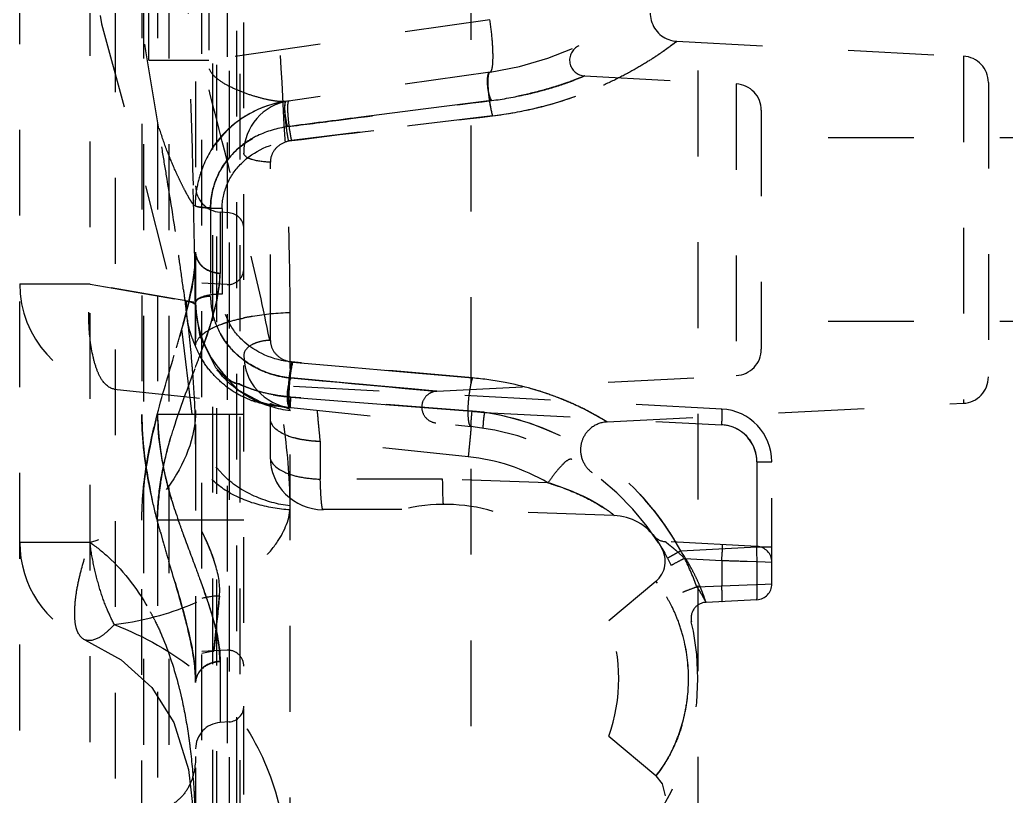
# Model space of a CAD drawing. Header units: millimetres. Extents: x 1147 to 12155, y -6137 to -4403.
# Drawn here: x 3291.45 to 3310.24, y -5278.61 to -5263.82 of the extents above; entities that cross this region are included whole.
import ezdxf

# ---------------------------------------------------------------- set-up
doc = ezdxf.new("R2010")
doc.units = ezdxf.units.MM
doc.header["$LTSCALE"] = 16.335
doc.linetypes.add('HIDDEN', pattern=[0.2, 0.1, -0.1])
doc.layers.add('DEFAULT_2', color=8, linetype='HIDDEN')

msp = doc.modelspace()

# ---------------------------------------------------------------- linework, layer by layer
at = {"layer": 'DEFAULT_2', "color": 8, "linetype": 'HIDDEN'}
for p, q in [((3293.277, -5402.415), (3293.277, -5115.128)), ((3295.718, -5399.454), (3295.718, -5118.089)), ((3295.207, -5396.995), (3295.207, -5120.548)), ((3294.799, -5121.249), (3294.799, -5396.294)), ((3292.79, -5388.654), (3292.79, -5127.217)), ((3295.437, -5127.584), (3295.437, -5389.959)), ((3294.918, -5388.619), (3294.918, -5128.948)), ((3295.401, -5128.948), (3295.401, -5388.595)), ((3291.451, -5388.431), (3291.451, -5129.112)), ((3295.58, -5228.094), (3295.58, -5289.449)), ((3295.649, -5289.352), (3295.649, -5228.191)), ((3295.129, -5289.16), (3295.129, -5228.383)), ((3293.814, -5287.428), (3293.814, -5230.115)), ((3294.299, -5287.428), (3294.299, -5230.115)), ((3293.777, -5246.203), (3293.777, -5271.34)), ((3294.074, -5246.203), (3294.074, -5271.34)), ((3293.912, -5264.592), (3293.912, -5252.967)), ((3295.053, -5252.967), (3295.053, -5264.592)), ((3304.365, -5261.525), (3304.365, -5343.234)), ((3300.043, -5262.572), (3300.043, -5348.033)), ((3300.405, -5263.822), (3295.053, -5264.592)), ((3303.964, -5264.231), (3309.419, -5264.517)), ((3293.912, -5264.592), (3295.053, -5264.592)), ((3309.419, -5264.517), (3309.419, -5271.125)), ((3300.408, -5264.818), (3296.524, -5265.376)), ((3302.208, -5264.893), (3305.095, -5265.045)), ((3305.095, -5265.045), (3305.095, -5270.597)), ((3309.896, -5265.019), (3309.896, -5270.623)), ((3300.435, -5265.361), (3299.183, -5265.521)), ((3299.183, -5265.521), (3297.903, -5265.684)), ((3305.572, -5265.547), (3305.572, -5270.095)), ((3297.92, -5265.963), (3296.628, -5266.123)), ((3377.086, -5266.071), (3305.572, -5266.071)), ((3296.223, -5269.927), (3296.223, -5266.534)), ((3293.846, -5266.987), (3294.528, -5269.71)), ((3294.791, -5267.368), (3294.799, -5267.366)), ((3295.085, -5267.404), (3295.085, -5269.09)), ((3295.267, -5267.488), (3295.267, -5268.653)), ((3295.437, -5267.5), (3295.267, -5267.488)), ((3295.304, -5267.419), (3295.304, -5269.045)), ((3292.79, -5268.854), (3291.451, -5268.854)), ((3292.79, -5268.854), (3294.617, -5269.174)), ((3294.799, -5269.206), (3292.79, -5268.854)), ((3295.401, -5268.863), (3294.918, -5268.838)), ((3296.6, -5303.135), (3296.6, -5269.401)), ((3377.086, -5269.571), (3305.572, -5269.571)), ((3294.528, -5269.71), (3294.799, -5271.893)), ((3296.646, -5270.34), (3297.757, -5270.439)), ((3297.757, -5270.439), (3298.897, -5270.539)), ((3295.465, -5270.698), (3295.439, -5270.677)), ((3297.69, -5270.741), (3296.616, -5270.642)), ((3296.616, -5270.642), (3297.207, -5270.696)), ((3297.207, -5270.696), (3297.533, -5270.726)), ((3298.897, -5270.539), (3299.419, -5270.585)), ((3299.391, -5270.896), (3305.095, -5270.597)), ((3299.419, -5270.585), (3300.071, -5270.642)), ((3293.251, -5270.854), (3300.043, -5271.568)), ((3304.82, -5271.235), (3295.624, -5270.753)), ((3297.533, -5270.726), (3297.707, -5270.742)), ((3297.988, -5270.768), (3297.69, -5270.741)), ((3297.707, -5270.742), (3297.834, -5270.754)), ((3297.834, -5270.754), (3298.13, -5270.781)), ((3298.258, -5270.793), (3297.988, -5270.768)), ((3298.13, -5270.781), (3298.488, -5270.814)), ((3298.91, -5270.853), (3298.258, -5270.793)), ((3298.488, -5270.814), (3298.788, -5270.841)), ((3298.788, -5270.841), (3299.224, -5270.881)), ((3299.309, -5270.889), (3298.91, -5270.853)), ((3299.391, -5270.896), (3299.309, -5270.889)), ((3300.059, -5271.277), (3296.611, -5271.006)), ((3296.611, -5271.006), (3297.756, -5271.096)), ((3296.221, -5271.129), (3296.221, -5272.145)), ((3296.295, -5271.174), (3296.31, -5271.176)), ((3297.756, -5271.096), (3298.904, -5271.186)), ((3298.904, -5271.186), (3300.058, -5271.277)), ((3302.634, -5271.481), (3309.419, -5271.125)), ((3295.718, -5271.34), (3293.777, -5271.34)), ((3300.304, -5271.3), (3304.82, -5271.536)), ((3302.601, -5271.46), (3302.634, -5271.481)), ((3297.174, -5271.847), (3297.174, -5272.569)), ((3299.991, -5272.143), (3297.174, -5271.847)), ((3305.487, -5272.239), (3305.487, -5273.85)), ((3305.487, -5272.239), (3305.773, -5272.239)), ((3305.773, -5274.563), (3305.773, -5272.239)), ((3299.504, -5272.569), (3297.174, -5272.569)), ((3301.51, -5272.639), (3299.504, -5272.569)), ((3298.728, -5273.15), (3297.226, -5273.15)), ((3302.766, -5273.263), (3300.469, -5273.183)), ((3293.777, -5384.107), (3293.777, -5273.351)), ((3295.718, -5273.351), (3293.777, -5273.351)), ((3294.074, -5273.351), (3294.074, -5384.107)), ((3303.514, -5273.629), (3303.531, -5273.655)), ((3292.79, -5273.775), (3291.451, -5273.775)), ((3305.487, -5273.85), (3303.745, -5273.758)), ((3304.038, -5273.936), (3305.487, -5273.86)), ((3305.487, -5273.86), (3305.773, -5273.86)), ((3304.112, -5274.079), (3304.82, -5274.116)), ((3304.82, -5274.116), (3304.82, -5274.598)), ((3305.3, -5274.133), (3305.647, -5274.146)), ((3305.647, -5274.146), (3305.773, -5274.151)), ((3303.563, -5274.518), (3302.67, -5275.268)), ((3303.563, -5274.518), (3303.588, -5274.549)), ((3304.345, -5274.623), (3304.82, -5274.598)), ((3304.82, -5274.598), (3305.3, -5274.58)), ((3305.3, -5274.58), (3305.647, -5274.567)), ((3305.647, -5274.567), (3305.773, -5274.563)), ((3295.149, -5275.842), (3295.254, -5274.795)), ((3295.149, -5275.842), (3295.254, -5274.795)), ((3304.52, -5274.915), (3305.487, -5274.864)), ((3295.176, -5275.569), (3295.15, -5275.836)), ((3295.176, -5275.57), (3295.15, -5275.836)), ((3292.688, -5275.631), (3292.688, -5275.631)), ((3295.401, -5275.829), (3294.918, -5275.854)), ((3295.267, -5276.039), (3295.267, -5277.204)), ((3295.437, -5277.192), (3295.267, -5277.204)), ((3303.563, -5278.217), (3302.67, -5277.467)), ((3303.587, -5278.187), (3303.563, -5278.217))]:
    msp.add_line(p, q, dxfattribs=at)
for points in [[(3293.845, -5250.559), (3293.007, -5253.647), (3292.383, -5257.019), (3292.384, -5260.531), (3293.009, -5263.901), (3293.846, -5266.987)], [(3296.31, -5271.176), (3296.291, -5271.173), (3296.057, -5271.108), (3295.624, -5270.879), (3295.187, -5270.449), (3294.886, -5269.853), (3294.799, -5269.273)], [(3295.624, -5270.753), (3295.579, -5270.747), (3295.5, -5270.719), (3295.465, -5270.698)], [(3303.523, -5273.641), (3303.516, -5273.632), (3303.514, -5273.629)], [(3303.531, -5273.655), (3303.587, -5273.74), (3303.627, -5273.803), (3303.673, -5273.877)], [(3303.676, -5273.882), (3303.732, -5273.977), (3303.788, -5274.079)], [(3303.791, -5274.084), (3303.85, -5274.199), (3303.858, -5274.213)], [(3292.689, -5275.631), (3293.385, -5276.009), (3293.964, -5276.536), (3294.383, -5277.206), (3294.667, -5278.101)], [(3294.918, -5275.881), (3295.109, -5275.845), (3295.149, -5275.842)], [(3294.667, -5278.101), (3294.793, -5279.25), (3294.799, -5279.583)], [(3303.563, -5278.217), (3303.686, -5278.37), (3303.738, -5278.598)]]:
    msp.add_lwpolyline(points, dxfattribs=at)
for centre, radius, start, end in [((3299.539, -5258.772), 6.108, 278.1796, 83.3906), ((3303.991, -5263.699), 0.533, 132.0678, 267.0337), ((3302.224, -5264.592), 0.302, 114.7621, 267.0001), ((3309.393, -5265.019), 0.503, 0, 87), ((3305.069, -5265.547), 0.503, 0, 87), ((3296.81, -5267.366), 2.011, 98.1796, 180), ((3296.723, -5266.363), 1.006, 98.1796, 180), ((3299.586, -5258.372), 7.33, 283.4653, 289.2975), ((3299.549, -5258.223), 7.483, 276.9582, 283.4766), ((3296.69, -5267.503), 1.636, 115.8072, 127.176), ((3296.923, -5267.41), 2.135, 159.9306, 170.0996), ((3296.569, -5267.42), 1.487, 158.1883, 167.47), ((3127.091, -5271.455), 167.721, 1.0926, 1.50756), ((3295.302, -5266.986), 0.503, 180, 266), ((3295.416, -5267.801), 0.302, 0, 86), ((3179.384, -5270.426), 115.418, 0.78396, 1.07673), ((3239.233, -5276.368), 55.829, 8.1729, 8.3054), ((3247.084, -5275.251), 47.899, 7.5376, 8.1854), ((3295.416, -5268.562), 0.302, 267, 0), ((3293.452, -5268.853), 2.002, 180.0196, 263.9995), ((3207.098, -5270.071), 87.701, 0.0211, 0.80001), ((3296.508, -5269.196), 1.891, 179.3217, 183.1566), ((3296.81, -5269.206), 2.011, 180, 264), ((3296.624, -5273.963), 4.553, 99.3758, 101.6434), ((3296.782, -5274.924), 5.526, 91.8867, 99.366), ((3296.812, -5269.173), 2.196, 199.2541, 202.6554), ((3296.715, -5269.215), 2.09, 202.621, 209.3186), ((3267.112, -5260.096), 29.555, 339.508, 340.2339), ((3305.069, -5270.095), 0.503, 273, 0), ((3296.678, -5269.006), 1.615, 227.7251, 232.9721), ((3296.723, -5270.208), 1.006, 180, 264), ((3296.773, -5268.852), 1.797, 246.8946, 258.9106), ((3295.64, -5270.452), 0.302, 226.7999, 267), ((3296.786, -5268.78), 1.87, 258.9362, 264.7582), ((3299.543, -5276.688), 6.068, 79.0545, 85.0103), ((3309.393, -5270.623), 0.503, 273, 0), ((3296.563, -5269.242), 1.955, 232.4186, 244.2464), ((3299.568, -5276.563), 5.941, 69.0732, 79.0583), ((3296.547, -5269.279), 1.915, 244.2173, 251.479), ((3296.858, -5267.771), 3.244, 259.6217, 262.5144), ((3296.876, -5267.638), 3.379, 262.5057, 265.5032), ((3299.634, -5276.375), 5.742, 67.2572, 69.0176), ((3299.649, -5276.339), 5.703, 65.1207, 67.2624), ((3299.712, -5276.205), 5.555, 58.674, 65.1292), ((3304.767, -5272.239), 1.006, 0, 87), ((3280.159, -5271.915), 14.64, 0.0424, 2.1975), ((3299.257, -5281.466), 10.221, 84.1139, 85.5028), ((3299.524, -5276.367), 5.127, 28.3084, 81.2414), ((3299.513, -5276.4), 5.162, 64.3633, 81.1666), ((3299.539, -5276.368), 4.826, 276, 84), ((3304.783, -5272.239), 0.704, 0.0013, 87.0213), ((3297.224, -5269.556), 2.291, 265.3977, 268.7281), ((3297.226, -5272.145), 1.006, 180, 270), ((3299.591, -5275.943), 3.821, 59.8601, 84), ((3302.663, -5272.012), 0.533, 207.0595, 234.3586), ((3299.495, -5276.392), 5.165, 34.7387, 43.1699), ((3299.539, -5276.368), 3.318, 73.721, 104.1411), ((3302.731, -5274.268), 1.006, 33.3405, 88), ((3299.553, -5276.351), 5.094, 31.4798, 34.7313), ((3314.189, -5268.075), 20.8, 195.3192, 195.8802), ((3314.141, -5268.087), 20.751, 195.3211, 195.8834), ((3292.256, -5274.964), 3.008, 24.9147, 27.7643), ((3291.346, -5275.386), 4.012, 22.7828, 24.9078), ((3303.761, -5273.457), 0.302, 214.5837, 267), ((3299.594, -5276.326), 5.046, 30.449, 31.4764), ((3293.461, -5273.775), 2.01, 179.9901, 247.397), ((3329.868, -5263.589), 37.109, 195.9184, 196.5024), ((3303.24, -5274.133), 0.503, 310, 31.0962), ((3305.471, -5274.151), 0.302, 0, 87), ((3299.548, -5276.358), 5.101, 19.8857, 26.5143), ((3299.903, -5273.853), 4.924, 356.9356, 358.7344), ((3299.38, -5274.883), 5.447, 1.9275, 3.0019), ((3305.471, -5274.563), 0.302, 273, 0), ((3628.437, -5308.757), 334.909, 174.17989, 174.31296), ((3624.603, -5308.374), 331.056, 174.17852, 174.31318), ((3304.536, -5275.216), 0.302, 93, 192.9809), ((3289.62, -5277.45), 4.919, 26.5021, 28.6199), ((3299.539, -5276.368), 3.318, 340.6998, 19.3002), ((3301.032, -5276.364), 3.154, 359.9389, 14.6077), ((3292.326, -5276.172), 2.943, 2.5908, 6.3894), ((3292.363, -5276.169), 2.906, 2.5762, 5.8971), ((3292.406, -5276.164), 2.864, 2.5045, 5.8756), ((3295.416, -5276.13), 0.302, 0, 93), ((3301.003, -5276.368), 3.183, 347.919, 0.0073), ((3295.416, -5276.891), 0.302, 274, 0), ((3301.097, -5276.386), 3.087, 343.6024, 347.8823), ((3295.302, -5277.705), 0.503, 94, 180)]:
    msp.add_arc(centre, radius, start, end, dxfattribs=at)
for points, knots in [([(3296.6, -5273.156), (3296.601, -5272.626), (3296.507, -5271.532), (3296.21, -5269.87), (3295.828, -5268.138), (3295.199, -5265.738), (3294.575, -5263.275), (3294.168, -5260.728), (3294.052, -5258.772), (3294.168, -5256.815), (3294.575, -5254.268), (3295.199, -5251.805), (3295.828, -5249.405), (3296.21, -5247.673), (3296.507, -5246.011), (3296.601, -5244.917), (3296.6, -5244.387)], [0, 0, 0, 0, 0.054271, 0.112173, 0.172946, 0.235987, 0.366489, 0.433065, 0.5, 0.566935, 0.633512, 0.764013, 0.827053, 0.887827, 0.945729, 1, 1, 1, 1]), ([(3294.147, -5251.31), (3293.943, -5252.528), (3293.513, -5254.998), (3293.181, -5258.778), (3293.515, -5262.557), (3293.945, -5265.026), (3294.149, -5266.244)], [0, 0, 0, 0, 0.246239, 0.500023, 0.753791, 1, 1, 1, 1]), ([(3294.579, -5258.805), (3294.577, -5259.494), (3294.599, -5262.24), (3294.7, -5264.986), (3294.753, -5267.043)], [0, 0, 0, 0, 0.250818, 1, 1, 1, 1]), ([(3296.6, -5269.401), (3296.6, -5268.929), (3296.567, -5267.016), (3296.448, -5265.107), (3296.375, -5263.668)], [0, 0, 0, 0, 0.246645, 1, 1, 1, 1]), ([(3300.408, -5264.817), (3300.419, -5264.816), (3300.441, -5264.782), (3300.46, -5264.684), (3300.467, -5264.486), (3300.45, -5264.185), (3300.423, -5263.952), (3300.405, -5263.822)], [0, 0, 0, 0, 0.034776, 0.099313, 0.30798, 0.610704, 1, 1, 1, 1]), ([(3300.456, -5265.651), (3300.686, -5265.623), (3301.138, -5265.546), (3301.787, -5265.374), (3302.385, -5265.156), (3302.837, -5264.944), (3303.158, -5264.771), (3303.364, -5264.649), (3303.541, -5264.535), (3303.688, -5264.435), (3303.803, -5264.353), (3303.879, -5264.295), (3303.923, -5264.263), (3303.945, -5264.244), (3303.956, -5264.24), (3303.963, -5264.23), (3303.964, -5264.231)], [0, 0, 0, 0, 0.181738, 0.358233, 0.525891, 0.679609, 0.748851, 0.81162, 0.866906, 0.913668, 0.950896, 0.97799, 0.987593, 0.994488, 0.998626, 1, 1, 1, 1]), ([(3303.964, -5264.231), (3303.964, -5264.235), (3303.945, -5264.24), (3303.928, -5264.262), (3303.882, -5264.292), (3303.826, -5264.336), (3303.751, -5264.39), (3303.621, -5264.482), (3303.421, -5264.615), (3303.137, -5264.784), (3302.801, -5264.962), (3302.421, -5265.136), (3302.15, -5265.24), (3302.009, -5265.29)], [0, 0, 0, 0, 0.004734, 0.018894, 0.042352, 0.074905, 0.116248, 0.165997, 0.288752, 0.438605, 0.610381, 0.798994, 1, 1, 1, 1]), ([(3294.791, -5267.368), (3294.78, -5267.371), (3294.752, -5267.334), (3294.713, -5267.282), (3294.656, -5267.183), (3294.59, -5267.062), (3294.517, -5266.916), (3294.41, -5266.691), (3294.276, -5266.379), (3294.13, -5265.972), (3293.967, -5265.379), (3293.912, -5264.908), (3293.912, -5264.592)], [0, 0, 0, 0, 0.011106, 0.036593, 0.074641, 0.122637, 0.178298, 0.23987, 0.375786, 0.523414, 0.678623, 1, 1, 1, 1]), ([(3296.51, -5265.378), (3296.462, -5265.385), (3296.344, -5265.378), (3296.148, -5265.343), (3295.913, -5265.281), (3295.663, -5265.194), (3295.418, -5265.086), (3295.209, -5264.957), (3295.054, -5264.796), (3295.037, -5264.652), (3295.053, -5264.592)], [0, 0, 0, 0, 0.081124, 0.195611, 0.333776, 0.485389, 0.638995, 0.779225, 0.895831, 1, 1, 1, 1]), ([(3300.435, -5265.361), (3300.384, -5265.266), (3300.359, -5265.088), (3300.352, -5264.917), (3300.385, -5264.821), (3300.408, -5264.818)], [0, 0, 0, 0, 0.576492, 0.879221, 1, 1, 1, 1]), ([(3300.435, -5265.361), (3300.382, -5265.262), (3300.359, -5265.083), (3300.353, -5264.91), (3300.387, -5264.821), (3300.408, -5264.818)], [0, 0, 0, 0, 0.597643, 0.887691, 1, 1, 1, 1]), ([(3300.456, -5265.651), (3300.43, -5265.55), (3300.396, -5265.363), (3300.37, -5265.119), (3300.369, -5264.947), (3300.379, -5264.86), (3300.396, -5264.819), (3300.408, -5264.817)], [0, 0, 0, 0, 0.369926, 0.665686, 0.876176, 0.956678, 1, 1, 1, 1]), ([(3300.456, -5265.651), (3300.431, -5265.553), (3300.397, -5265.373), (3300.374, -5265.157), (3300.369, -5265.013), (3300.372, -5264.923), (3300.378, -5264.862), (3300.396, -5264.819), (3300.408, -5264.818)], [0, 0, 0, 0, 0.357998, 0.646808, 0.762345, 0.871666, 0.956051, 1, 1, 1, 1]), ([(3300.435, -5265.361), (3300.654, -5265.334), (3300.973, -5265.276), (3301.376, -5265.177), (3301.638, -5265.102), (3301.863, -5265.026), (3302.012, -5264.973), (3302.118, -5264.929), (3302.151, -5264.92), (3302.219, -5264.884), (3302.208, -5264.893)], [0, 0, 0, 0, 0.360817, 0.526787, 0.677161, 0.806901, 0.90903, 0.947376, 0.975964, 1, 1, 1, 1]), ([(3302.208, -5264.893), (3302.215, -5264.887), (3302.142, -5264.925), (3302.103, -5264.934), (3301.967, -5264.99), (3301.819, -5265.041), (3301.63, -5265.103), (3301.337, -5265.188), (3301.102, -5265.244), (3300.939, -5265.278)], [0, 0, 0, 0, 0.022024, 0.084304, 0.181166, 0.306991, 0.456241, 0.623873, 1, 1, 1, 1]), ([(3296.51, -5265.378), (3296.442, -5265.388), (3296.161, -5265.446), (3295.893, -5265.565), (3295.709, -5265.683)], [0, 0, 0, 0, 0.239497, 1, 1, 1, 1]), ([(3296.572, -5266.13), (3296.552, -5266.033), (3296.525, -5265.861), (3296.505, -5265.66), (3296.499, -5265.534), (3296.5, -5265.46), (3296.504, -5265.413), (3296.515, -5265.377), (3296.524, -5265.376)], [0, 0, 0, 0, 0.387028, 0.683333, 0.790693, 0.888686, 0.96316, 1, 1, 1, 1]), ([(3296.551, -5265.858), (3296.539, -5265.815), (3296.52, -5265.718), (3296.5, -5265.565), (3296.5, -5265.466), (3296.507, -5265.378), (3296.524, -5265.376)], [0, 0, 0, 0, 0.27371, 0.613023, 0.895469, 1, 1, 1, 1]), ([(3296.551, -5265.858), (3296.877, -5265.816), (3298.172, -5265.65), (3299.466, -5265.484), (3300.435, -5265.361)], [0, 0, 0, 0, 0.251956, 1, 1, 1, 1]), ([(3296.628, -5266.123), (3296.609, -5266.026), (3296.581, -5265.854), (3296.561, -5265.653), (3296.556, -5265.526), (3296.557, -5265.452), (3296.561, -5265.405), (3296.571, -5265.369), (3296.58, -5265.368)], [0, 0, 0, 0, 0.386655, 0.682865, 0.790319, 0.888465, 0.963068, 1, 1, 1, 1]), ([(3295.709, -5265.683), (3295.528, -5265.799), (3295.198, -5266.089), (3294.991, -5266.475), (3294.918, -5266.677)], [0, 0, 0, 0, 0.500365, 1, 1, 1, 1]), ([(3295.085, -5267.404), (3295.085, -5267.214), (3295.165, -5266.83), (3295.489, -5266.344), (3295.969, -5265.996), (3296.353, -5265.883), (3296.551, -5265.858)], [0, 0, 0, 0, 0.247177, 0.492442, 0.740842, 1, 1, 1, 1]), ([(3295.702, -5266.2), (3295.534, -5266.327), (3295.339, -5266.546), (3295.216, -5266.8), (3295.189, -5266.867)], [0, 0, 0, 0, 0.74515, 1, 1, 1, 1]), ([(3295.304, -5267.419), (3295.304, -5267.261), (3295.373, -5266.939), (3295.75, -5266.393), (3296.242, -5266.171), (3296.572, -5266.13)], [0, 0, 0, 0, 0.243598, 0.489607, 1, 1, 1, 1]), ([(3296.628, -5266.123), (3296.554, -5266.132), (3296.41, -5266.181), (3296.304, -5266.291), (3296.27, -5266.353)], [0, 0, 0, 0, 0.515957, 1, 1, 1, 1]), ([(3294.149, -5266.244), (3294.178, -5266.418), (3294.292, -5267.103), (3294.401, -5267.79), (3294.476, -5268.304)], [0, 0, 0, 0, 0.253099, 1, 1, 1, 1]), ([(3296.223, -5266.534), (3296.106, -5266.532), (3295.945, -5266.513), (3295.774, -5266.45), (3295.718, -5266.391), (3295.718, -5266.363)], [0, 0, 0, 0, 0.627918, 0.849875, 1, 1, 1, 1]), ([(3295.304, -5267.419), (3295.229, -5267.419), (3295.101, -5267.415), (3294.947, -5267.405), (3294.854, -5267.391), (3294.814, -5267.38), (3294.799, -5267.371), (3294.799, -5267.366)], [0, 0, 0, 0, 0.438914, 0.744034, 0.916985, 0.971746, 1, 1, 1, 1]), ([(3294.914, -5267.396), (3294.885, -5267.393), (3294.856, -5267.387), (3294.799, -5267.378), (3294.799, -5267.366)], [0, 0, 0, 0, 0.712824, 1, 1, 1, 1]), ([(3295.085, -5267.404), (3295.053, -5267.404), (3294.99, -5267.402), (3294.898, -5267.397), (3294.845, -5267.385), (3294.799, -5267.376), (3294.799, -5267.366)], [0, 0, 0, 0, 0.333014, 0.657373, 0.89643, 1, 1, 1, 1]), ([(3295.085, -5267.404), (3295.07, -5267.404), (3295.013, -5267.403), (3294.956, -5267.4), (3294.914, -5267.396)], [0, 0, 0, 0, 0.266893, 1, 1, 1, 1]), ([(3294.799, -5268.251), (3294.799, -5268.602), (3294.647, -5269.371), (3294.286, -5270.557), (3293.903, -5271.892), (3293.777, -5272.856), (3293.777, -5273.351)], [0, 0, 0, 0, 0.201785, 0.445592, 0.714917, 1, 1, 1, 1]), ([(3294.799, -5268.251), (3294.799, -5268.602), (3294.646, -5269.371), (3294.286, -5270.557), (3293.904, -5271.892), (3293.777, -5272.856), (3293.777, -5273.351)], [0, 0, 0, 0, 0.201795, 0.445615, 0.71495, 1, 1, 1, 1]), ([(3294.761, -5268.718), (3294.767, -5268.677), (3294.788, -5268.523), (3294.799, -5268.366), (3294.799, -5268.251)], [0, 0, 0, 0, 0.261596, 1, 1, 1, 1]), ([(3294.761, -5268.717), (3294.767, -5268.677), (3294.788, -5268.522), (3294.799, -5268.366), (3294.799, -5268.251)], [0, 0, 0, 0, 0.261591, 1, 1, 1, 1]), ([(3294.799, -5268.251), (3294.799, -5268.353), (3294.921, -5268.574), (3295.148, -5268.646), (3295.267, -5268.653)], [0, 0, 0, 0, 0.462345, 1, 1, 1, 1]), ([(3294.799, -5268.251), (3294.799, -5268.353), (3294.921, -5268.574), (3295.148, -5268.646), (3295.267, -5268.653)], [0, 0, 0, 0, 0.462336, 1, 1, 1, 1]), ([(3294.908, -5268.501), (3294.89, -5268.483), (3294.832, -5268.411), (3294.799, -5268.318), (3294.799, -5268.251)], [0, 0, 0, 0, 0.271807, 1, 1, 1, 1]), ([(3294.907, -5268.5), (3294.89, -5268.482), (3294.832, -5268.411), (3294.799, -5268.318), (3294.799, -5268.251)], [0, 0, 0, 0, 0.271773, 1, 1, 1, 1]), ([(3294.074, -5273.351), (3294.084, -5273.117), (3294.12, -5272.652), (3294.257, -5271.974), (3294.467, -5271.337), (3294.752, -5270.552), (3295.096, -5269.685), (3295.252, -5268.975), (3295.267, -5268.653)], [0, 0, 0, 0, 0.144458, 0.286589, 0.424881, 0.557759, 0.801087, 1, 1, 1, 1]), ([(3294.434, -5270.069), (3294.469, -5269.949), (3294.597, -5269.504), (3294.712, -5269.053), (3294.761, -5268.718)], [0, 0, 0, 0, 0.269349, 1, 1, 1, 1]), ([(3293.252, -5270.854), (3293.155, -5270.844), (3293.016, -5270.708), (3292.913, -5270.481), (3292.808, -5270.12), (3292.752, -5269.569), (3292.767, -5269.103), (3292.79, -5268.854)], [0, 0, 0, 0, 0.134498, 0.232487, 0.353, 0.65226, 1, 1, 1, 1]), ([(3294.569, -5268.968), (3294.583, -5269.079), (3294.64, -5269.517), (3294.688, -5269.956), (3294.718, -5270.284)], [0, 0, 0, 0, 0.253271, 1, 1, 1, 1]), ([(3295.058, -5269.703), (3295.082, -5269.627), (3295.169, -5269.344), (3295.237, -5269.054), (3295.257, -5268.839)], [0, 0, 0, 0, 0.269703, 1, 1, 1, 1]), ([(3295.058, -5269.703), (3295.082, -5269.627), (3295.169, -5269.344), (3295.237, -5269.054), (3295.257, -5268.839)], [0, 0, 0, 0, 0.269701, 1, 1, 1, 1]), ([(3294.616, -5269.174), (3294.635, -5269.177), (3294.691, -5269.189), (3294.75, -5269.206), (3294.778, -5269.232)], [0, 0, 0, 0, 0.326986, 1, 1, 1, 1]), ([(3295.304, -5269.045), (3295.227, -5269.046), (3295.09, -5269.058), (3294.926, -5269.094), (3294.799, -5269.155), (3294.799, -5269.206)], [0, 0, 0, 0, 0.423589, 0.722891, 1, 1, 1, 1]), ([(3295.085, -5269.09), (3295.023, -5269.091), (3294.931, -5269.103), (3294.834, -5269.146), (3294.799, -5269.187), (3294.799, -5269.206)], [0, 0, 0, 0, 0.572046, 0.825597, 1, 1, 1, 1]), ([(3294.839, -5269.149), (3294.834, -5269.153), (3294.815, -5269.167), (3294.799, -5269.189), (3294.799, -5269.206)], [0, 0, 0, 0, 0.302112, 1, 1, 1, 1]), ([(3295.085, -5269.09), (3295.071, -5269.09), (3295.014, -5269.093), (3294.956, -5269.102), (3294.914, -5269.115)], [0, 0, 0, 0, 0.234755, 1, 1, 1, 1]), ([(3296.616, -5270.642), (3296.404, -5270.623), (3296.007, -5270.516), (3295.511, -5270.172), (3295.17, -5269.686), (3295.085, -5269.29), (3295.085, -5269.09)], [0, 0, 0, 0, 0.267477, 0.507063, 0.747461, 1, 1, 1, 1]), ([(3295.085, -5269.09), (3295.085, -5269.147), (3295.098, -5269.366), (3295.162, -5269.582), (3295.233, -5269.728)], [0, 0, 0, 0, 0.259608, 1, 1, 1, 1]), ([(3296.628, -5270.339), (3296.285, -5270.308), (3295.769, -5270.091), (3295.376, -5269.535), (3295.304, -5269.207), (3295.304, -5269.045)], [0, 0, 0, 0, 0.515469, 0.757609, 1, 1, 1, 1]), ([(3294.739, -5269.897), (3294.722, -5269.848), (3294.662, -5269.654), (3294.627, -5269.451), (3294.619, -5269.3)], [0, 0, 0, 0, 0.256407, 1, 1, 1, 1]), ([(3296.6, -5271.267), (3296.364, -5271.242), (3295.887, -5271.094), (3295.276, -5270.649), (3294.896, -5269.997), (3294.799, -5269.509), (3294.799, -5269.273)], [0, 0, 0, 0, 0.243857, 0.500905, 0.757401, 1, 1, 1, 1]), ([(3295.299, -5269.616), (3295.33, -5269.604), (3295.463, -5269.56), (3295.599, -5269.526), (3295.705, -5269.504)], [0, 0, 0, 0, 0.230978, 1, 1, 1, 1]), ([(3294.913, -5269.831), (3294.935, -5269.811), (3295.052, -5269.718), (3295.189, -5269.656), (3295.299, -5269.616)], [0, 0, 0, 0, 0.206579, 1, 1, 1, 1]), ([(3294.925, -5270.091), (3294.96, -5269.994), (3295.005, -5269.865), (3295.048, -5269.735), (3295.058, -5269.703)], [0, 0, 0, 0, 0.755679, 1, 1, 1, 1]), ([(3294.925, -5270.091), (3294.96, -5269.994), (3295.005, -5269.865), (3295.048, -5269.735), (3295.058, -5269.703)], [0, 0, 0, 0, 0.755682, 1, 1, 1, 1]), ([(3294.799, -5270.039), (3294.799, -5270.022), (3294.811, -5269.941), (3294.866, -5269.874), (3294.913, -5269.831)], [0, 0, 0, 0, 0.212733, 1, 1, 1, 1]), ([(3296.223, -5269.927), (3296.199, -5269.928), (3296.113, -5269.933), (3296.027, -5269.95), (3295.968, -5269.97)], [0, 0, 0, 0, 0.275711, 1, 1, 1, 1]), ([(3293.963, -5271.786), (3293.995, -5271.636), (3294.135, -5271.058), (3294.31, -5270.491), (3294.434, -5270.069)], [0, 0, 0, 0, 0.259635, 1, 1, 1, 1]), ([(3295.968, -5269.97), (3295.935, -5269.981), (3295.828, -5270.022), (3295.718, -5270.124), (3295.718, -5270.208)], [0, 0, 0, 0, 0.293641, 1, 1, 1, 1]), ([(3294.718, -5270.284), (3294.726, -5270.375), (3294.756, -5270.731), (3294.778, -5271.087), (3294.788, -5271.354)], [0, 0, 0, 0, 0.253614, 1, 1, 1, 1]), ([(3295.705, -5270.296), (3295.788, -5270.358), (3295.908, -5270.432), (3296.035, -5270.49), (3296.068, -5270.504)], [0, 0, 0, 0, 0.743324, 1, 1, 1, 1]), ([(3294.263, -5272.011), (3294.3, -5271.872), (3294.457, -5271.342), (3294.654, -5270.826), (3294.797, -5270.443)], [0, 0, 0, 0, 0.259402, 1, 1, 1, 1]), ([(3296.628, -5270.339), (3296.604, -5270.442), (3296.576, -5270.633), (3296.559, -5270.858), (3296.557, -5271.007), (3296.562, -5271.098), (3296.57, -5271.159), (3296.587, -5271.205), (3296.6, -5271.206)], [0, 0, 0, 0, 0.360311, 0.655681, 0.766742, 0.87306, 0.956835, 1, 1, 1, 1]), ([(3296.646, -5270.34), (3296.619, -5270.459), (3296.597, -5270.615), (3296.584, -5270.772), (3296.582, -5270.808)], [0, 0, 0, 0, 0.772633, 1, 1, 1, 1]), ([(3296.616, -5270.642), (3296.593, -5270.678), (3296.558, -5270.79), (3296.537, -5270.936), (3296.542, -5271.07), (3296.553, -5271.146), (3296.577, -5271.204), (3296.6, -5271.206)], [0, 0, 0, 0, 0.218743, 0.582711, 0.754608, 0.885521, 1, 1, 1, 1]), ([(3296.616, -5270.642), (3296.611, -5270.65), (3296.584, -5270.7), (3296.57, -5270.755), (3296.561, -5270.801)], [0, 0, 0, 0, 0.169019, 1, 1, 1, 1]), ([(3300.071, -5270.642), (3300.04, -5270.742), (3300.005, -5270.936), (3299.98, -5271.203), (3299.985, -5271.404), (3300.002, -5271.515), (3300.027, -5271.566), (3300.043, -5271.568)], [0, 0, 0, 0, 0.331721, 0.619701, 0.855401, 0.949241, 1, 1, 1, 1]), ([(3302.635, -5271.481), (3302.635, -5271.48), (3302.627, -5271.478), (3302.623, -5271.472), (3302.606, -5271.464), (3302.577, -5271.445), (3302.523, -5271.413), (3302.443, -5271.367), (3302.34, -5271.31), (3302.162, -5271.217), (3301.89, -5271.09), (3301.509, -5270.942), (3301.069, -5270.807), (3300.584, -5270.702), (3300.245, -5270.657), (3300.071, -5270.642)], [0, 0, 0, 0, 0.001249, 0.004989, 0.011214, 0.019906, 0.044591, 0.078775, 0.122061, 0.173926, 0.300701, 0.452912, 0.623935, 0.807856, 1, 1, 1, 1]), ([(3296.611, -5271.006), (3296.518, -5270.999), (3296.333, -5270.976), (3296.105, -5270.929), (3295.927, -5270.878), (3295.82, -5270.84), (3295.738, -5270.808), (3295.686, -5270.784), (3295.648, -5270.77), (3295.63, -5270.754), (3295.624, -5270.753)], [0, 0, 0, 0, 0.272852, 0.545602, 0.681247, 0.813956, 0.877756, 0.937026, 0.981581, 1, 1, 1, 1]), ([(3295.624, -5270.753), (3295.624, -5270.753), (3295.642, -5270.766), (3295.644, -5270.765), (3295.654, -5270.769)], [0, 0, 0, 0, 0.04531, 1, 1, 1, 1]), ([(3295.654, -5270.769), (3295.659, -5270.772), (3295.679, -5270.782), (3295.7, -5270.791), (3295.717, -5270.798)], [0, 0, 0, 0, 0.20963, 1, 1, 1, 1]), ([(3296.582, -5270.808), (3296.58, -5270.838), (3296.575, -5270.941), (3296.575, -5271.045), (3296.584, -5271.118)], [0, 0, 0, 0, 0.290241, 1, 1, 1, 1]), ([(3299.224, -5270.881), (3299.262, -5270.884), (3299.318, -5270.888), (3299.374, -5270.897), (3299.391, -5270.896)], [0, 0, 0, 0, 0.687628, 1, 1, 1, 1]), ([(3296.611, -5271.006), (3296.609, -5271.032), (3296.606, -5271.077), (3296.598, -5271.143), (3296.604, -5271.175), (3296.594, -5271.205), (3296.6, -5271.206)], [0, 0, 0, 0, 0.385463, 0.703209, 0.919211, 1, 1, 1, 1]), ([(3296.611, -5271.006), (3296.61, -5271.023), (3296.605, -5271.079), (3296.6, -5271.135), (3296.599, -5271.175)], [0, 0, 0, 0, 0.295313, 1, 1, 1, 1]), ([(3299.258, -5270.936), (3299.204, -5270.966), (3299.113, -5271.066), (3299.092, -5271.264), (3299.191, -5271.437), (3299.314, -5271.491), (3299.376, -5271.498)], [0, 0, 0, 0, 0.250135, 0.500117, 0.750006, 1, 1, 1, 1]), ([(3294.799, -5271.261), (3294.799, -5271.781), (3294.346, -5272.891), (3293.376, -5273.63), (3292.789, -5273.774)], [0, 0, 0, 0, 0.462554, 1, 1, 1, 1]), ([(3296.6, -5273.076), (3296.365, -5273.054), (3295.896, -5272.921), (3295.112, -5272.414), (3294.799, -5271.703), (3294.799, -5271.261)], [0, 0, 0, 0, 0.256091, 0.519672, 1, 1, 1, 1]), ([(3296.296, -5271.174), (3296.266, -5271.171), (3296.145, -5271.154), (3296.026, -5271.124), (3295.939, -5271.095)], [0, 0, 0, 0, 0.243301, 1, 1, 1, 1]), ([(3296.457, -5271.191), (3296.425, -5271.189), (3296.368, -5271.179), (3296.29, -5271.162), (3296.253, -5271.142), (3296.221, -5271.138), (3296.221, -5271.132)], [0, 0, 0, 0, 0.400071, 0.719996, 0.924675, 1, 1, 1, 1]), ([(3296.6, -5271.267), (3296.6, -5271.235), (3296.459, -5271.191), (3296.372, -5271.182), (3296.296, -5271.174)], [0, 0, 0, 0, 0.290124, 1, 1, 1, 1]), ([(3296.554, -5271.138), (3296.557, -5271.148), (3296.564, -5271.174), (3296.583, -5271.204), (3296.6, -5271.206)], [0, 0, 0, 0, 0.396585, 1, 1, 1, 1]), ([(3296.584, -5271.118), (3296.586, -5271.14), (3296.59, -5271.168), (3296.607, -5271.207), (3296.618, -5271.208)], [0, 0, 0, 0, 0.657238, 1, 1, 1, 1]), ([(3296.599, -5271.175), (3296.599, -5271.183), (3296.601, -5271.19), (3296.597, -5271.206), (3296.6, -5271.206)], [0, 0, 0, 0, 0.729628, 1, 1, 1, 1]), ([(3297.174, -5271.847), (3297.166, -5271.768), (3297.155, -5271.654), (3297.141, -5271.512), (3297.133, -5271.426), (3297.129, -5271.36), (3297.121, -5271.305), (3297.125, -5271.283), (3297.118, -5271.26), (3297.121, -5271.261)], [0, 0, 0, 0, 0.407822, 0.580415, 0.727117, 0.844705, 0.930542, 0.982679, 1, 1, 1, 1]), ([(3304.82, -5271.536), (3304.822, -5271.498), (3304.825, -5271.427), (3304.827, -5271.343), (3304.826, -5271.29), (3304.826, -5271.261), (3304.823, -5271.247), (3304.822, -5271.235), (3304.82, -5271.235)], [0, 0, 0, 0, 0.380651, 0.704319, 0.828357, 0.920606, 0.978138, 1, 1, 1, 1]), ([(3304.82, -5271.536), (3304.822, -5271.498), (3304.825, -5271.427), (3304.827, -5271.343), (3304.826, -5271.29), (3304.826, -5271.261), (3304.823, -5271.247), (3304.822, -5271.235), (3304.82, -5271.235)], [0, 0, 0, 0, 0.380792, 0.704581, 0.828559, 0.920755, 0.978189, 1, 1, 1, 1]), ([(3293.777, -5271.34), (3293.776, -5271.836), (3293.904, -5272.8), (3294.286, -5274.135), (3294.647, -5275.321), (3294.799, -5276.09), (3294.799, -5276.44)], [0, 0, 0, 0, 0.285147, 0.554452, 0.798222, 1, 1, 1, 1]), ([(3293.777, -5271.34), (3293.776, -5271.836), (3293.904, -5272.8), (3294.286, -5274.135), (3294.647, -5275.321), (3294.799, -5276.09), (3294.799, -5276.44)], [0, 0, 0, 0, 0.285147, 0.554452, 0.798222, 1, 1, 1, 1]), ([(3293.958, -5272.883), (3293.931, -5272.758), (3293.831, -5272.25), (3293.777, -5271.731), (3293.777, -5271.34)], [0, 0, 0, 0, 0.246314, 1, 1, 1, 1]), ([(3294.074, -5271.34), (3294.074, -5271.804), (3294.228, -5272.708), (3294.674, -5273.93), (3295.085, -5275.008), (3295.267, -5275.716), (3295.267, -5276.039)], [0, 0, 0, 0, 0.286105, 0.557552, 0.801085, 1, 1, 1, 1]), ([(3296.221, -5271.423), (3296.221, -5271.557), (3296.48, -5271.733), (3296.815, -5271.819), (3297.05, -5271.845), (3297.174, -5271.847)], [0, 0, 0, 0, 0.367383, 0.662152, 1, 1, 1, 1]), ([(3300.059, -5271.277), (3300.055, -5271.313), (3300.049, -5271.381), (3300.042, -5271.463), (3300.04, -5271.515), (3300.04, -5271.544), (3300.041, -5271.557), (3300.041, -5271.568), (3300.043, -5271.568)], [0, 0, 0, 0, 0.371949, 0.706705, 0.832044, 0.923161, 0.979157, 1, 1, 1, 1]), ([(3300.275, -5271.598), (3300.277, -5271.598), (3300.274, -5271.585), (3300.279, -5271.573), (3300.278, -5271.543), (3300.282, -5271.491), (3300.288, -5271.407), (3300.299, -5271.337), (3300.305, -5271.3)], [0, 0, 0, 0, 0.019415, 0.076287, 0.168507, 0.292867, 0.617753, 1, 1, 1, 1]), ([(3300.043, -5271.568), (3300.047, -5271.568), (3300.039, -5271.589), (3300.044, -5271.612), (3300.036, -5271.664), (3300.032, -5271.729), (3300.023, -5271.814), (3300.01, -5271.953), (3299.999, -5272.065), (3299.991, -5272.143)], [0, 0, 0, 0, 0.017605, 0.069401, 0.154448, 0.271214, 0.417337, 0.590264, 1, 1, 1, 1]), ([(3299.996, -5271.469), (3300, -5271.493), (3300.006, -5271.527), (3300.03, -5271.566), (3300.043, -5271.568)], [0, 0, 0, 0, 0.640963, 1, 1, 1, 1]), ([(3302.635, -5271.481), (3302.531, -5271.486), (3302.34, -5271.555), (3302.171, -5271.765), (3302.11, -5272.01), (3302.147, -5272.175), (3302.188, -5272.255)], [0, 0, 0, 0, 0.297337, 0.540524, 0.743823, 1, 1, 1, 1]), ([(3305.487, -5272.239), (3305.487, -5272.122), (3305.426, -5271.883), (3305.257, -5271.705), (3305.157, -5271.643)], [0, 0, 0, 0, 0.500188, 1, 1, 1, 1]), ([(3293.777, -5273.351), (3293.777, -5273.218), (3293.795, -5272.691), (3293.879, -5272.168), (3293.963, -5271.784)], [0, 0, 0, 0, 0.253092, 1, 1, 1, 1]), ([(3293.777, -5273.351), (3293.777, -5273.218), (3293.795, -5272.692), (3293.879, -5272.17), (3293.963, -5271.786)], [0, 0, 0, 0, 0.253077, 1, 1, 1, 1]), ([(3296.693, -5271.783), (3296.72, -5271.79), (3296.835, -5271.817), (3296.952, -5271.833), (3297.041, -5271.841)], [0, 0, 0, 0, 0.238678, 1, 1, 1, 1]), ([(3293.958, -5272.884), (3293.943, -5272.812), (3293.884, -5272.524), (3293.838, -5272.233), (3293.815, -5272.013)], [0, 0, 0, 0, 0.247118, 1, 1, 1, 1]), ([(3293.958, -5272.883), (3293.943, -5272.812), (3293.884, -5272.524), (3293.838, -5272.233), (3293.815, -5272.013)], [0, 0, 0, 0, 0.247131, 1, 1, 1, 1]), ([(3296.6, -5273.156), (3296.381, -5273.141), (3295.948, -5273.068), (3295.365, -5272.818), (3294.923, -5272.429), (3294.8, -5272.068), (3294.799, -5271.904)], [0, 0, 0, 0, 0.277446, 0.548296, 0.79317, 1, 1, 1, 1]), ([(3296.221, -5272.145), (3296.221, -5272.279), (3296.48, -5272.455), (3296.815, -5272.54), (3297.05, -5272.566), (3297.174, -5272.569)], [0, 0, 0, 0, 0.367454, 0.662202, 1, 1, 1, 1]), ([(3301.962, -5272.194), (3301.943, -5272.183), (3301.868, -5272.213), (3301.776, -5272.3), (3301.645, -5272.449), (3301.558, -5272.57), (3301.51, -5272.639)], [0, 0, 0, 0, 0.10376, 0.308111, 0.614404, 1, 1, 1, 1]), ([(3301.962, -5272.194), (3301.951, -5272.187), (3301.928, -5272.189), (3301.911, -5272.197), (3301.905, -5272.2)], [0, 0, 0, 0, 0.68184, 1, 1, 1, 1]), ([(3294.201, -5272.426), (3294.219, -5272.51), (3294.297, -5272.839), (3294.402, -5273.161), (3294.486, -5273.399)], [0, 0, 0, 0, 0.254126, 1, 1, 1, 1]), ([(3297.226, -5273.15), (3297.222, -5273.15), (3297.215, -5273.132), (3297.209, -5273.105), (3297.201, -5273.054), (3297.191, -5272.954), (3297.181, -5272.789), (3297.176, -5272.648), (3297.174, -5272.569)], [0, 0, 0, 0, 0.022246, 0.075362, 0.160673, 0.277055, 0.593915, 1, 1, 1, 1]), ([(3299.519, -5273.05), (3299.516, -5273.02), (3299.507, -5272.86), (3299.505, -5272.7), (3299.504, -5272.569)], [0, 0, 0, 0, 0.182674, 1, 1, 1, 1]), ([(3302.766, -5273.263), (3302.769, -5273.263), (3302.751, -5273.246), (3302.727, -5273.226), (3302.627, -5273.149), (3302.498, -5273.067), (3302.129, -5272.855), (3301.792, -5272.725), (3301.51, -5272.639)], [0, 0, 0, 0, 0.005533, 0.026466, 0.109372, 0.230713, 0.372708, 1, 1, 1, 1]), ([(3301.51, -5272.639), (3301.578, -5272.66), (3301.842, -5272.746), (3302.1, -5272.854), (3302.284, -5272.948)], [0, 0, 0, 0, 0.254443, 1, 1, 1, 1]), ([(3294.128, -5273.57), (3294.112, -5273.514), (3294.051, -5273.286), (3293.995, -5273.057), (3293.958, -5272.883)], [0, 0, 0, 0, 0.246686, 1, 1, 1, 1]), ([(3294.128, -5273.57), (3294.112, -5273.514), (3294.051, -5273.286), (3293.995, -5273.057), (3293.958, -5272.883)], [0, 0, 0, 0, 0.246684, 1, 1, 1, 1]), ([(3294.128, -5273.57), (3294.112, -5273.514), (3294.051, -5273.287), (3293.995, -5273.057), (3293.958, -5272.884)], [0, 0, 0, 0, 0.246684, 1, 1, 1, 1]), ([(3302.284, -5272.948), (3302.391, -5273.003), (3302.553, -5273.1), (3302.711, -5273.207), (3302.761, -5273.255)], [0, 0, 0, 0, 0.634703, 1, 1, 1, 1]), ([(3293.251, -5275.339), (3293.718, -5275.279), (3294.574, -5275.069), (3295.51, -5274.588), (3296.067, -5274.125), (3296.433, -5273.703), (3296.6, -5273.317), (3296.6, -5273.076)], [0, 0, 0, 0, 0.328708, 0.608587, 0.727407, 0.831626, 1, 1, 1, 1]), ([(3294.485, -5273.398), (3294.511, -5273.472), (3294.613, -5273.758), (3294.72, -5274.043), (3294.799, -5274.254)], [0, 0, 0, 0, 0.256528, 1, 1, 1, 1]), ([(3294.486, -5273.399), (3294.511, -5273.473), (3294.613, -5273.759), (3294.72, -5274.043), (3294.799, -5274.254)], [0, 0, 0, 0, 0.256573, 1, 1, 1, 1]), ([(3295.254, -5274.795), (3295.274, -5274.599), (3295.192, -5274.164), (3295.021, -5273.771), (3294.918, -5273.563)], [0, 0, 0, 0, 0.45869, 1, 1, 1, 1]), ([(3295.156, -5274.13), (3295.145, -5274.095), (3295.094, -5273.948), (3295.034, -5273.804), (3294.984, -5273.697)], [0, 0, 0, 0, 0.241589, 1, 1, 1, 1]), ([(3292.689, -5275.628), (3292.605, -5275.592), (3292.516, -5275.423), (3292.495, -5275.18), (3292.502, -5274.926), (3292.541, -5274.645), (3292.627, -5274.254), (3292.72, -5273.964), (3292.79, -5273.775)], [0, 0, 0, 0, 0.142192, 0.2509, 0.383255, 0.531834, 0.688703, 1, 1, 1, 1]), ([(3293.251, -5275.339), (3293.201, -5275.234), (3293.09, -5275.01), (3292.962, -5274.634), (3292.859, -5274.217), (3292.804, -5273.925), (3292.789, -5273.775)], [0, 0, 0, 0, 0.212578, 0.457623, 0.724117, 1, 1, 1, 1]), ([(3292.79, -5273.775), (3292.908, -5273.856), (3293.366, -5274.224), (3293.725, -5274.705), (3293.937, -5275.094)], [0, 0, 0, 0, 0.244679, 1, 1, 1, 1]), ([(3303.745, -5273.758), (3303.748, -5273.758), (3303.755, -5273.769), (3303.772, -5273.781), (3303.797, -5273.804), (3303.843, -5273.839), (3303.906, -5273.891), (3303.958, -5273.935), (3303.983, -5273.959)], [0, 0, 0, 0, 0.029087, 0.102317, 0.211905, 0.348683, 0.663509, 1, 1, 1, 1]), ([(3304.82, -5273.815), (3304.824, -5273.815), (3304.823, -5273.835), (3304.827, -5273.858), (3304.826, -5273.906), (3304.826, -5273.941), (3304.826, -5273.961)], [0, 0, 0, 0, 0.073049, 0.271917, 0.587576, 1, 1, 1, 1]), ([(3305.487, -5274.864), (3305.489, -5274.864), (3305.488, -5274.854), (3305.491, -5274.843), (3305.491, -5274.817), (3305.493, -5274.768), (3305.493, -5274.684), (3305.494, -5274.561), (3305.493, -5274.41), (3305.492, -5274.174), (3305.489, -5273.988), (3305.487, -5273.86)], [0, 0, 0, 0, 0.005115, 0.01964, 0.043513, 0.07657, 0.169052, 0.293275, 0.444663, 0.617525, 1, 1, 1, 1]), ([(3304.038, -5273.936), (3304.006, -5273.953), (3303.946, -5273.986), (3303.875, -5274.025), (3303.831, -5274.051), (3303.806, -5274.065), (3303.797, -5274.073), (3303.787, -5274.077), (3303.788, -5274.079)], [0, 0, 0, 0, 0.37574, 0.711366, 0.836154, 0.926294, 0.98107, 1, 1, 1, 1]), ([(3304.112, -5274.079), (3304.091, -5274.089), (3304.018, -5274.126), (3303.944, -5274.164), (3303.893, -5274.192)], [0, 0, 0, 0, 0.283928, 1, 1, 1, 1]), ([(3304.52, -5274.915), (3304.518, -5274.915), (3304.517, -5274.904), (3304.51, -5274.892), (3304.502, -5274.865), (3304.484, -5274.814), (3304.454, -5274.728), (3304.404, -5274.605), (3304.337, -5274.456), (3304.221, -5274.226), (3304.117, -5274.051), (3304.038, -5273.936)], [0, 0, 0, 0, 0.005455, 0.020526, 0.044908, 0.078219, 0.170125, 0.293327, 0.444366, 0.616994, 1, 1, 1, 1]), ([(3294.637, -5275.362), (3294.613, -5275.264), (3294.504, -5274.851), (3294.381, -5274.443), (3294.288, -5274.131)], [0, 0, 0, 0, 0.23682, 1, 1, 1, 1]), ([(3294.636, -5275.359), (3294.612, -5275.261), (3294.504, -5274.85), (3294.38, -5274.442), (3294.288, -5274.131)], [0, 0, 0, 0, 0.236997, 1, 1, 1, 1]), ([(3303.893, -5274.192), (3303.884, -5274.197), (3303.878, -5274.204), (3303.856, -5274.21), (3303.858, -5274.213)], [0, 0, 0, 0, 0.744313, 1, 1, 1, 1]), ([(3304.82, -5274.116), (3304.862, -5274.118), (3305.022, -5274.124), (3305.182, -5274.129), (3305.3, -5274.133)], [0, 0, 0, 0, 0.261241, 1, 1, 1, 1]), ([(3294.933, -5274.618), (3294.952, -5274.672), (3295.025, -5274.878), (3295.093, -5275.087), (3295.135, -5275.244)], [0, 0, 0, 0, 0.259978, 1, 1, 1, 1]), ([(3294.933, -5274.618), (3294.952, -5274.672), (3295.025, -5274.878), (3295.092, -5275.086), (3295.134, -5275.242)], [0, 0, 0, 0, 0.259753, 1, 1, 1, 1]), ([(3294.933, -5274.618), (3294.952, -5274.672), (3295.025, -5274.878), (3295.092, -5275.086), (3295.134, -5275.242)], [0, 0, 0, 0, 0.259753, 1, 1, 1, 1]), ([(3304.186, -5276.368), (3304.186, -5276.099), (3304.137, -5275.714), (3303.99, -5275.258), (3303.874, -5274.995), (3303.774, -5274.816), (3303.7, -5274.703), (3303.656, -5274.638), (3303.618, -5274.589), (3303.591, -5274.55), (3303.572, -5274.533), (3303.566, -5274.519), (3303.563, -5274.518)], [0, 0, 0, 0, 0.40585, 0.577494, 0.72233, 0.839281, 0.886812, 0.926604, 0.958241, 0.981275, 0.99528, 1, 1, 1, 1]), ([(3304.345, -5274.623), (3304.323, -5274.63), (3304.246, -5274.659), (3304.169, -5274.687), (3304.114, -5274.709)], [0, 0, 0, 0, 0.279575, 1, 1, 1, 1]), ([(3304.345, -5274.623), (3304.353, -5274.635), (3304.384, -5274.681), (3304.413, -5274.729), (3304.434, -5274.765)], [0, 0, 0, 0, 0.265837, 1, 1, 1, 1]), ([(3304.114, -5274.709), (3304.104, -5274.713), (3304.098, -5274.72), (3304.076, -5274.722), (3304.077, -5274.725)], [0, 0, 0, 0, 0.740816, 1, 1, 1, 1]), ([(3304.434, -5274.765), (3304.44, -5274.775), (3304.46, -5274.81), (3304.479, -5274.846), (3304.493, -5274.871)], [0, 0, 0, 0, 0.29201, 1, 1, 1, 1]), ([(3304.82, -5274.899), (3304.825, -5274.899), (3304.823, -5274.871), (3304.828, -5274.84), (3304.826, -5274.773), (3304.825, -5274.727), (3304.824, -5274.7)], [0, 0, 0, 0, 0.074119, 0.27797, 0.595916, 1, 1, 1, 1]), ([(3304.493, -5274.871), (3304.499, -5274.882), (3304.508, -5274.893), (3304.515, -5274.915), (3304.52, -5274.915)], [0, 0, 0, 0, 0.717102, 1, 1, 1, 1]), ([(3293.251, -5275.339), (3293.205, -5275.389), (3293.112, -5275.481), (3292.943, -5275.613), (3292.772, -5275.664), (3292.69, -5275.628)], [0, 0, 0, 0, 0.311537, 0.589278, 1, 1, 1, 1]), ([(3293.251, -5275.339), (3293.817, -5275.558), (3294.851, -5276.128), (3295.968, -5277.446), (3296.517, -5279.013), (3296.6, -5280.101), (3296.6, -5280.652)], [0, 0, 0, 0, 0.270963, 0.516183, 0.753979, 1, 1, 1, 1]), ([(3294.021, -5275.255), (3294.07, -5275.353), (3294.257, -5275.76), (3294.396, -5276.189), (3294.479, -5276.516)], [0, 0, 0, 0, 0.244872, 1, 1, 1, 1]), ([(3294.799, -5276.441), (3294.799, -5276.358), (3294.78, -5275.993), (3294.704, -5275.633), (3294.636, -5275.359)], [0, 0, 0, 0, 0.22704, 1, 1, 1, 1]), ([(3294.799, -5276.441), (3294.799, -5276.358), (3294.78, -5275.993), (3294.704, -5275.633), (3294.636, -5275.359)], [0, 0, 0, 0, 0.227041, 1, 1, 1, 1]), ([(3294.799, -5276.44), (3294.799, -5276.358), (3294.78, -5275.993), (3294.704, -5275.635), (3294.637, -5275.362)], [0, 0, 0, 0, 0.227084, 1, 1, 1, 1]), ([(3295.134, -5275.242), (3295.149, -5275.296), (3295.201, -5275.504), (3295.238, -5275.715), (3295.254, -5275.871)], [0, 0, 0, 0, 0.265571, 1, 1, 1, 1]), ([(3295.134, -5275.242), (3295.149, -5275.297), (3295.201, -5275.504), (3295.238, -5275.715), (3295.254, -5275.871)], [0, 0, 0, 0, 0.26557, 1, 1, 1, 1]), ([(3295.135, -5275.244), (3295.15, -5275.298), (3295.201, -5275.505), (3295.239, -5275.715), (3295.254, -5275.871)], [0, 0, 0, 0, 0.265543, 1, 1, 1, 1]), ([(3295.267, -5276.039), (3295.148, -5276.045), (3294.921, -5276.117), (3294.799, -5276.338), (3294.799, -5276.44)], [0, 0, 0, 0, 0.537702, 1, 1, 1, 1]), ([(3294.907, -5276.191), (3294.89, -5276.209), (3294.832, -5276.281), (3294.799, -5276.374), (3294.799, -5276.44)], [0, 0, 0, 0, 0.271758, 1, 1, 1, 1]), ([(3294.479, -5276.516), (3294.498, -5276.589), (3294.568, -5276.884), (3294.623, -5277.182), (3294.657, -5277.408)], [0, 0, 0, 0, 0.246729, 1, 1, 1, 1]), ([(3303.563, -5278.217), (3303.561, -5278.216), (3303.58, -5278.204), (3303.586, -5278.185), (3303.62, -5278.147), (3303.655, -5278.098), (3303.701, -5278.033), (3303.774, -5277.919), (3303.874, -5277.74), (3303.99, -5277.477), (3304.094, -5277.154), (3304.168, -5276.777), (3304.186, -5276.507), (3304.186, -5276.368)], [0, 0, 0, 0, 0.004726, 0.018727, 0.041717, 0.073331, 0.113101, 0.160594, 0.277461, 0.422192, 0.593713, 0.789168, 1, 1, 1, 1]), ([(3304.058, -5277.258), (3304.023, -5277.379), (3303.903, -5277.708), (3303.725, -5278.013), (3303.587, -5278.187)], [0, 0, 0, 0, 0.363859, 1, 1, 1, 1]), ([(3294.657, -5277.408), (3294.669, -5277.491), (3294.716, -5277.83), (3294.747, -5278.171), (3294.764, -5278.428)], [0, 0, 0, 0, 0.246671, 1, 1, 1, 1]), ([(3294.799, -5277.848), (3294.799, -5278.042), (3294.747, -5278.337), (3294.522, -5278.648), (3294.284, -5278.824), (3293.982, -5278.94), (3293.48, -5279.035), (3293.073, -5279.033), (3292.79, -5279.016)], [0, 0, 0, 0, 0.217957, 0.31972, 0.426299, 0.545554, 0.681174, 1, 1, 1, 1]), ([(3296.6, -5279.666), (3296.365, -5279.643), (3295.895, -5279.51), (3295.112, -5279.003), (3294.799, -5278.291), (3294.799, -5277.848)], [0, 0, 0, 0, 0.255952, 0.519471, 1, 1, 1, 1]), ([(3294.764, -5278.428), (3294.77, -5278.523), (3294.791, -5278.907), (3294.799, -5279.293), (3294.799, -5279.583)], [0, 0, 0, 0, 0.247198, 1, 1, 1, 1])]:
    msp.add_open_spline(points, degree=3, knots=knots, dxfattribs=at)
for points in [[(3297.903, -5265.684), (3297.452, -5265.742), (3297.002, -5265.8), (3296.551, -5265.858)], [(3296.572, -5266.13), (3297.866, -5265.969), (3299.161, -5265.809), (3300.456, -5265.651)], [(3300.456, -5265.651), (3299.61, -5265.754), (3298.765, -5265.858), (3297.92, -5265.963)], [(3296.551, -5265.858), (3296.354, -5265.889), (3296.158, -5265.944), (3295.978, -5266.031)], [(3296.27, -5266.353), (3296.24, -5266.408), (3296.223, -5266.472), (3296.223, -5266.534)], [(3294.82, -5267.043), (3294.801, -5267.15), (3294.791, -5267.259), (3294.791, -5267.368)], [(3295.118, -5267.097), (3295.096, -5267.198), (3295.084, -5267.301), (3295.085, -5267.404)], [(3295.036, -5268.592), (3294.989, -5268.569), (3294.944, -5268.538), (3294.908, -5268.501)], [(3295.267, -5268.653), (3295.185, -5268.648), (3295.103, -5268.626), (3295.031, -5268.589)], [(3295.267, -5268.653), (3295.187, -5268.648), (3295.107, -5268.627), (3295.036, -5268.592)], [(3295.257, -5268.839), (3295.263, -5268.777), (3295.267, -5268.715), (3295.267, -5268.653)], [(3294.914, -5269.115), (3294.888, -5269.123), (3294.862, -5269.134), (3294.839, -5269.149)], [(3294.778, -5269.232), (3294.79, -5269.242), (3294.799, -5269.257), (3294.799, -5269.273)], [(3295.233, -5269.728), (3295.32, -5269.906), (3295.445, -5270.068), (3295.591, -5270.202)], [(3296.223, -5269.927), (3296.223, -5269.998), (3296.246, -5270.072), (3296.284, -5270.132)], [(3296.284, -5270.132), (3296.323, -5270.193), (3296.38, -5270.244), (3296.443, -5270.279)], [(3295.089, -5270.523), (3295.015, -5270.435), (3294.949, -5270.339), (3294.892, -5270.238)], [(3296.443, -5270.279), (3296.505, -5270.313), (3296.576, -5270.334), (3296.646, -5270.34)], [(3300.071, -5270.642), (3298.923, -5270.542), (3297.775, -5270.441), (3296.628, -5270.339)], [(3295.37, -5270.791), (3295.268, -5270.712), (3295.173, -5270.622), (3295.089, -5270.523)], [(3299.391, -5270.896), (3299.345, -5270.899), (3299.298, -5270.913), (3299.258, -5270.936)], [(3293.815, -5272.013), (3293.791, -5271.789), (3293.777, -5271.565), (3293.777, -5271.34)], [(3293.815, -5272.013), (3293.791, -5271.789), (3293.777, -5271.565), (3293.777, -5271.34)], [(3294.074, -5271.34), (3294.089, -5271.704), (3294.126, -5272.069), (3294.201, -5272.426)], [(3300.058, -5271.277), (3300.141, -5271.284), (3300.223, -5271.29), (3300.306, -5271.3)], [(3305.157, -5271.643), (3305.057, -5271.58), (3304.938, -5271.542), (3304.82, -5271.536)], [(3294.119, -5272.716), (3294.152, -5272.478), (3294.202, -5272.243), (3294.263, -5272.011)], [(3294.074, -5273.351), (3294.074, -5273.139), (3294.09, -5272.926), (3294.119, -5272.716)], [(3295.156, -5274.13), (3295.124, -5274.03), (3295.086, -5273.93), (3295.044, -5273.833)], [(3303.983, -5273.959), (3304.027, -5273.998), (3304.069, -5274.039), (3304.112, -5274.079)], [(3294.799, -5274.254), (3294.844, -5274.376), (3294.889, -5274.497), (3294.933, -5274.618)], [(3294.799, -5274.254), (3294.844, -5274.376), (3294.889, -5274.497), (3294.933, -5274.618)], [(3294.799, -5274.254), (3294.844, -5274.376), (3294.889, -5274.497), (3294.933, -5274.618)], [(3295.254, -5274.795), (3295.141, -5274.796), (3295.027, -5274.812), (3294.918, -5274.843)], [(3295.254, -5274.795), (3295.141, -5274.796), (3295.027, -5274.812), (3294.918, -5274.843)], [(3295.254, -5274.796), (3295.141, -5274.796), (3295.027, -5274.812), (3294.918, -5274.843)], [(3295.031, -5276.102), (3294.986, -5276.125), (3294.942, -5276.155), (3294.907, -5276.191)], [(3295.031, -5276.102), (3294.986, -5276.125), (3294.942, -5276.155), (3294.907, -5276.191)], [(3294.907, -5276.191), (3294.941, -5276.156), (3294.982, -5276.127), (3295.025, -5276.105)], [(3295.025, -5276.105), (3295.1, -5276.067), (3295.183, -5276.043), (3295.267, -5276.039)], [(3295.267, -5276.039), (3295.185, -5276.043), (3295.104, -5276.065), (3295.031, -5276.102)]]:
    msp.add_open_spline(points, degree=3, dxfattribs=at)

doc.saveas('drawing.dxf')
